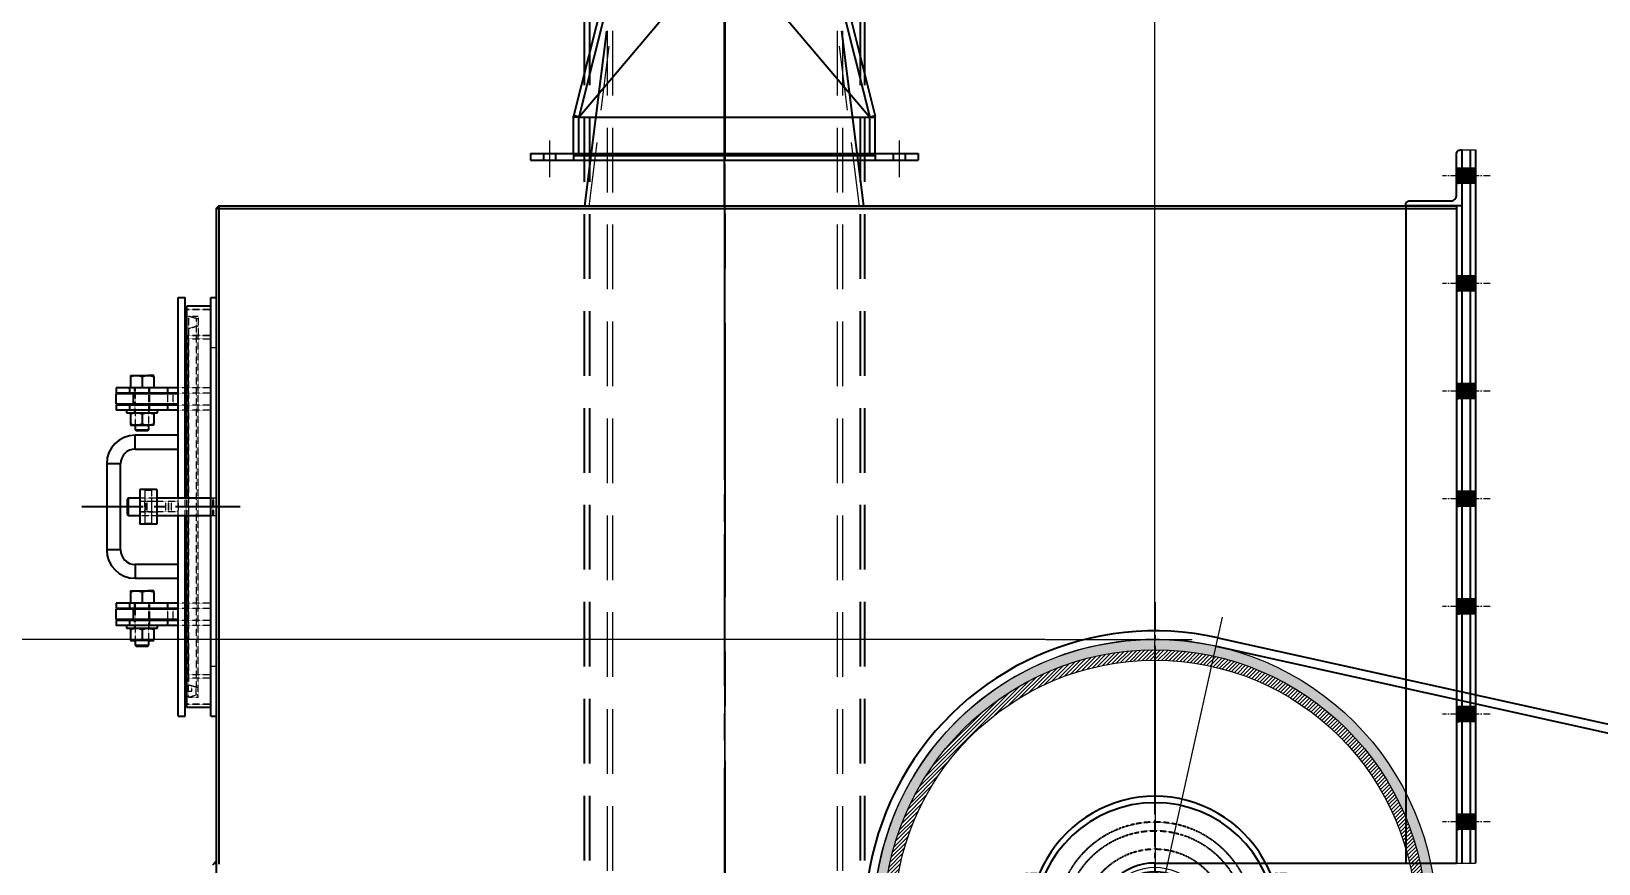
# Model space of a CAD drawing. Header units: millimetres. Extents: x -243837 to -5443, y 40 to 285140.
# Drawn here: x -191815 to -189996, y 125882 to 126848 of the extents above; entities that cross this region are included whole.
import ezdxf

# ---------------------------------------------------------------- set-up
doc = ezdxf.new("R2010")
doc.units = ezdxf.units.MM
for name, pattern in [('CENTER', [50.8, 31.75, -6.35, 6.35, -6.35]), ('CENTER2', [1.125, 0.75, -0.125, 0.125, -0.125]), ('HIDDEN', [0.375, 0.25, -0.125])]:
    doc.linetypes.add(name, pattern=pattern)
for name, color, linetype in [('0-45-GRID MARKS', 6, 'Continuous'), ('1', 7, 'Continuous'), ('BOLT', 60, 'Continuous'), ('center', 1, 'CENTER2'), ('CHUTES', 161, 'Continuous'), ('Layer3', 3, 'Continuous'), ('object', 4, 'Continuous'), ('PLAN', 3, 'Continuous')]:
    doc.layers.add(name, color=color, linetype=linetype)
for name, color, linetype, lineweight in [('CEN', 1, 'CENTER', 9), ('HID', 2, 'HIDDEN', 5), ('HIDDEN', 2, 'HIDDEN', 0), ('R-CENTER', 1, 'CENTER2', 5), ('R-OBJECT', 2, 'Continuous', 20)]:
    doc.layers.add(name, color=color, linetype=linetype, lineweight=lineweight)
doc.styles.add('KA', font='romans.shx', dxfattribs={"width": 0.7})
doc.dimstyles.new('rakesh', dxfattribs={"dimscale": 160, "dimtxt": 2.5, "dimasz": 1, "dimexe": 0.8, "dimexo": 0.8, "dimgap": 1, "dimtad": 1, "dimdec": 0, "dimzin": 0, "dimdsep": 46, "dimtxsty": 'KA', "dimblk": 'OBLIQUE', "dimcen": 1.5, "dimclrd": 1, "dimclre": 1, "dimclrt": 2, "dimadec": 0, "dimazin": 0, "dimtfac": 1, "dimtdec": 0, "dimtmove": 0, "dimatfit": 2, "dimfxl": 0, "dimtolj": 1, "dimtzin": 0, "dimlwd": -1, "dimlwe": -1, "dimarcsym": 1})
doc.dimstyles.new('rakesh$0', dxfattribs={"dimscale": 160, "dimtxt": 2.5, "dimasz": 1, "dimexe": 0.8, "dimexo": 0.8, "dimgap": 1, "dimtad": 1, "dimdec": 0, "dimzin": 0, "dimdsep": 46, "dimtxsty": 'KA', "dimblk": 'OBLIQUE', "dimcen": 1.5, "dimclrd": 1, "dimclre": 1, "dimclrt": 2, "dimadec": 0, "dimazin": 0, "dimtfac": 1, "dimtdec": 0, "dimtmove": 0, "dimatfit": 2, "dimfxl": 1, "dimtolj": 1, "dimtzin": 0, "dimlwd": -1, "dimlwe": -1, "dimarcsym": 1})

# ---------------------------------------------------------------- blocks, each defined once
blk = doc.blocks.new('_Oblique')
at = {"color": 0, "linetype": 'ByBlock', "lineweight": -2}
blk.add_line((-0.5, -0.5), (0.5, 0.5), dxfattribs=at)
blk = doc.blocks.new('*D224')
at = {"layer": 'DEFPOINTS', "color": 0, "ltscale": 10, "transparency": 16777216}
for p in [(-106760.2, 129714.9), (-190510.6, 125814.8, -169.4), (-106760.2, 110177.3)]:
    blk.add_point(p, dxfattribs=at)
at = {"layer": 'R-OBJECT', "color": 1, "ltscale": 10, "transparency": 16777216}
for p, q in [((-190510.6, 125942.8), (-190510.6, 129906.9)), ((-106760.2, 110305.3), (-106760.2, 129906.9)), ((-190510.6, 129714.9), (-106760.2, 129714.9))]:
    blk.add_line(p, q, dxfattribs=at)
at = {"layer": 'R-OBJECT', "color": 1, "ltscale": 10, "transparency": 16777216, "xscale": 160, "yscale": 160, "zscale": 160, "rotation": 180}
blk.add_blockref('_Oblique', (-190510.6, 129714.9), dxfattribs=at)
at = {"layer": 'R-OBJECT', "color": 1, "ltscale": 10, "transparency": 16777216, "xscale": 160, "yscale": 160, "zscale": 160}
blk.add_blockref('_Oblique', (-106760.2, 129714.9), dxfattribs=at)
at = {"layer": 'R-OBJECT', "color": 2, "ltscale": 10, "transparency": 16777216, "insert": (-148635.4, 130179.7), "char_height": 400, "attachment_point": 5, "style": 'KA'}
blk.add_mtext('\\A1;83750 (HORIZONTAL PULLEY CRS.)', dxfattribs=at)
blk = doc.blocks.new('*D226')
at = {"layer": 'DEFPOINTS', "color": 0, "ltscale": 10, "transparency": 16777216}
for p in [(-191010.9, 127224.2), (-190510.6, 127169.4), (-190510.6, 126164.9, 9.6)]:
    blk.add_point(p, dxfattribs=at)
at = {"layer": 'R-OBJECT', "color": 1, "ltscale": 10, "transparency": 16777216}
for p, q in [((-190510.6, 126292.9), (-190510.6, 127361.4)), ((-191010.9, 127169.4), (-190510.6, 127169.4)), ((-190510.6, 127169.4), (-189310.6, 127169.4)), ((-191010.9, 127096.2), (-191010.9, 126977.4))]:
    blk.add_line(p, q, dxfattribs=at)
at = {"layer": 'R-OBJECT', "color": 1, "ltscale": 10, "transparency": 16777216, "xscale": 160, "yscale": 160, "zscale": 160, "rotation": 180}
blk.add_blockref('_Oblique', (-191010.9, 127169.4), dxfattribs=at)
at = {"layer": 'R-OBJECT', "color": 1, "ltscale": 10, "transparency": 16777216, "xscale": 160, "yscale": 160, "zscale": 160}
blk.add_blockref('_Oblique', (-190510.6, 127169.4), dxfattribs=at)
at = {"layer": 'R-OBJECT', "color": 2, "ltscale": 10, "transparency": 16777216, "insert": (-189830.6, 127529.4), "char_height": 400, "attachment_point": 5, "style": 'KA'}
blk.add_mtext('\\A1;500', dxfattribs=at)
blk = doc.blocks.new('A$C401E0738')
at = {"layer": 'Layer3'}
h = blk.add_hatch(dxfattribs=at)
h.set_pattern_fill('ANSI31', color=6, scale=30, style=0)
h.set_pattern_definition([(45, (-7321.9643, -45.3314), (-2.6516504, 2.6516504), [])])
edge = h.paths.add_edge_path()
edge.add_arc((0, 0), 57.5, 0, 360)
at = {"layer": 'center', "color": 6, "linetype": 'CENTER'}
for p, q in [((0, -168.3), (0, 157.1)), ((-145, -121.4), (-145, 45)), ((145, -117.4), (145, 45)), ((222.5, 0), (-200.7, 0)), ((-190, -151.4), (-190, -56.3)), ((190, -151.4), (190, -55.5))]:
    blk.add_line(p, q, dxfattribs=at)
at = {"layer": 'Layer3', "color": 6}
for p, q in [((-153, 54.8), (-153, 45)), ((-153, 54.8), (-145, 54.8)), ((-137, 54.8), (-145, 54.8)), ((-137, 54.8), (-137, 45)), ((137, 54.8), (137, 45)), ((137, 54.8), (145, 54.8)), ((153, 54.8), (145, 54.8)), ((153, 54.8), (153, 45)), ((-155, 45), (-155, -100)), ((-136.1, 45), (-154.9, 45)), ((-145, 52.8), (-145, 45)), ((136.1, 45), (154.9, 45)), ((145, 52.8), (145, 45)), ((155, 45), (155, -99.2)), ((-143, 3.8), (-142.9, -88.7)), ((-145, -5), (-144.9, -88.7)), ((-143, -5), (-143, -6.8)), ((145, -5), (144.9, -88.7)), ((143, -19.1), (142.9, -88.7)), ((-201, -72.8), (-201, -126)), ((-179, -72.8), (-179, -126)), ((179, -72.8), (179, -126)), ((201, -72.8), (201, -126)), ((-214, -98.8), (-214, -77.2)), ((-172, -76), (-208, -76)), ((-202, -73), (-202, -150)), ((-202, -98.8), (-202, -77.2)), ((-178, -73), (-178, -150)), ((-178, -98.8), (-178, -77.2)), ((-166, -98.8), (-166, -77.2)), ((166, -98.8), (166, -77.2)), ((208, -76), (172, -76)), ((178, -73), (178, -150)), ((178, -98.8), (178, -77.2)), ((202, -73), (202, -150)), ((202, -98.8), (202, -77.2)), ((214, -98.8), (214, -77.2)), ((-222.5, -150), (-222.5, -106)), ((-216.5, -100), (-155, -100)), ((-172, -100), (-208, -100)), ((-172, -100), (-208, -100)), ((-202, -150), (-202, -94)), ((-202, -150), (-202, -95)), ((-202, -150), (-202, -100)), ((-202, -150), (-202, -100)), ((-202, -150), (-202, -100)), ((-202, -150), (-202, -100)), ((-202, -150), (-202, -100)), ((-178, -150), (-178, -94)), ((-178, -150), (-178, -95)), ((-178, -150), (-178, -100)), ((-178, -150), (-178, -100)), ((-178, -150), (-178, -100)), ((-178, -150), (-178, -100)), ((-178, -150), (-178, -100)), ((-178, -150), (-178, -100)), ((-20.3, -107.4), (20.3, -107.4)), ((-20.3, -107.4), (-14.5, -150)), ((20.3, -107.4), (14.5, -150)), ((216.5, -100), (158.6, -100)), ((216.5, -100), (158.6, -100)), ((208, -100), (172, -100)), ((208, -100), (172, -100)), ((178, -150), (178, -94)), ((178, -150), (178, -95)), ((178, -150), (178, -100)), ((178, -150), (178, -100)), ((178, -150), (178, -100)), ((178, -150), (178, -100)), ((178, -150), (178, -100)), ((202, -150), (202, -94)), ((202, -150), (202, -95)), ((202, -150), (202, -100)), ((202, -150), (202, -100)), ((202, -150), (202, -100)), ((202, -150), (202, -100)), ((202, -150), (202, -100)), ((202, -150), (202, -100)), ((222.5, -150), (222.5, -106)), ((-201, -126), (-202, -126)), ((-179, -126), (-178, -126)), ((179, -126), (178, -126)), ((201, -126), (202, -126)), ((222.5, -150), (-222.5, -150))]:
    blk.add_line(p, q, dxfattribs=at)
at = {"layer": 'Layer3', "color": 6, "linetype": 'HIDDEN'}
for radius in [105, 83.8]:
    blk.add_circle((0, 0), radius, dxfattribs=at)
at = {"layer": 'Layer3', "color": 6}
blk.add_circle((0, 0), 57.5, dxfattribs=at)
for centre, radius, start, end in [((0, 0), 145, 359.912, 180.088), ((0, -2.8), 140.3, 276.6644, 263.3356), ((-149, 50.1), 4.85, 34.5525, 145.5355), ((-141, 50.1), 4.85, 34.5525, 145.5355), ((141, 50.1), 4.85, 34.4645, 145.4475), ((149, 50.1), 4.85, 34.4645, 145.4475), ((0, 0), 145, 189.5894, 263.6647), ((0, 0), 145, 276.3353, 350.4259), ((-190, -118.7), 47.3, 75.2886, 104.7114), ((190, -118.7), 47.3, 75.2886, 104.7114), ((-208, -91.9), 15.9, 67.791, 112.209), ((-190, -137.7), 61.7, 78.7901, 101.2099), ((-172, -91.9), 15.9, 67.791, 112.209), ((-153.9, -88.7), 9, 307.9108, 0.044), ((-151.9, -88.7), 9, 307.3559, 0.044), ((151.9, -88.7), 9, 179.956, 232.6441), ((153.9, -88.7), 9, 179.956, 232.0892), ((172, -91.9), 15.9, 67.791, 112.209), ((190, -137.7), 61.7, 78.7901, 101.2099), ((208, -91.9), 15.9, 67.791, 112.209), ((-216.5, -106), 6, 90, 180), ((-208, -84.1), 15.9, 247.791, 292.209), ((-190, -38.3), 61.7, 258.7901, 281.2099), ((-172, -84.1), 15.9, 247.791, 292.209), ((-160.6, -80), 20, 270, 307.9108), ((-158.6, -80), 20, 270, 307.3559), ((158.6, -80), 20, 232.6441, 270), ((160.6, -80), 20, 232.0892, 270), ((172, -84.1), 15.9, 247.791, 292.209), ((190, -38.3), 61.7, 258.7901, 281.2099), ((208, -84.1), 15.9, 247.791, 292.209), ((216.5, -106), 6, 0, 90), ((216.5, -106), 6, 0, 90)]:
    blk.add_arc(centre, radius, start, end, dxfattribs=at)
at = {"layer": 'Layer3', "color": 6, "linetype": 'HIDDEN'}
blk.add_arc((0, 0), 115, 280.1066, 259.8934, dxfattribs=at)
blk = doc.blocks.new('A$C5A8E6192')
at = {"linetype": 'CENTER', "lineweight": 9}
h = blk.add_hatch(dxfattribs=at)
h.set_pattern_fill('ANGLE', color=1)
h.set_pattern_definition([(0, (-1032117.4404, -179012.041), (0, 6.985), [5.08, -1.905]), (90, (-1032117.4404, -179012.041), (-6.985, 4e-16), [5.08, -1.905])])
edge = h.paths.add_edge_path(flags=17)
edge.add_arc((0, 0), 315, 0, 360)
edge = h.paths.add_edge_path()
edge.add_arc((0, 0), 327, 0, 360)
h = blk.add_hatch(dxfattribs=at)
h.set_pattern_fill('ANSI31', color=1)
h.set_pattern_definition([(45, (-1032117.4404, -179012.041), (-2.24506403, 2.24506403), [])])
edge = h.paths.add_edge_path()
edge.add_arc((0, 0), 315, 0, 360)
edge = h.paths.add_edge_path(flags=17)
edge.add_arc((0, 0), 303, 0, 360)
at = {"color": 1, "linetype": 'CENTER', "lineweight": 9}
for p, q in [((0, 370.2), (0, -367.5)), ((385.9, 0), (-417.3, 0))]:
    blk.add_line(p, q, dxfattribs=at)
at = {"lineweight": 9}
for radius in [327, 315, 303, 62.5, 57.5, 52.5]:
    blk.add_circle((0, 0), radius, dxfattribs=at)
at = {"layer": 'BOLT'}
for p, q in [((-199, -150), (-199, -160)), ((-181, -150), (-181, -160)), ((181, -150), (181, -160)), ((199, -150), (199, -160))]:
    blk.add_line(p, q, dxfattribs=at)
at = {"layer": 'CEN', "linetype": 'CENTER'}
for p, q in [((-215.2, -130), (-301.6, -130)), ((-215.2, -130), (-301.6, -130)), ((247.5, -130), (301.6, -130)), ((247.5, -130), (301.6, -130))]:
    blk.add_line(p, q, dxfattribs=at)
at = {"layer": 'CEN'}
for p, q in [((-190, -130.8), (-190, -195.2)), ((190, -130.8), (190, -195.2)), ((222.5, -130), (288.4, -130)), ((222.5, -130), (279.2, -130)), ((235.8, -130), (277.2, -130)), ((242.5, -130), (294.5, -130))]:
    blk.add_line(p, q, dxfattribs=at)
at = {"layer": 'HID'}
for p, q in [((263.8, -122), (242.5, -122)), ((263.8, -138), (279.2, -138))]:
    blk.add_line(p, q, dxfattribs=at)
at = {"layer": 'PLAN'}
for p, q in [((-289.9, -141.2), (-289.9, -118.7)), ((-289.9, -141.2), (-289.9, -118.7)), ((-280.1, -115), (-288.8, -115)), ((-280.1, -115), (-288.8, -115)), ((-280.1, -122.5), (-288.8, -122.5)), ((-280.1, -122.5), (-288.8, -122.5)), ((-280.1, -118.1), (-280.1, -115)), ((-280.1, -145), (-280.1, -115)), ((-280.1, -118.1), (-280.1, -115)), ((-279.2, -118.1), (-280.1, -118.1)), ((-279.2, -118.1), (-280.1, -118.1)), ((-279.2, -141.8), (-279.2, -118.1)), ((-279.2, -141.8), (-279.2, -118.1)), ((-263.8, -122), (-279.2, -122)), ((-279.2, -122), (-279.2, -138)), ((-279.2, -122), (-279.2, -138)), ((-222.5, -123.6), (-279.2, -123.6)), ((-263.8, -122), (-242.5, -122)), ((-223.3, -122), (-242.5, -122)), ((-223.3, -122), (-223.3, -138)), ((-222.5, -123.6), (-223.3, -122)), ((-222.5, -123.6), (-222.5, -136.4)), ((222.5, -123.6), (223.3, -122)), ((222.5, -123.6), (279.2, -123.6)), ((222.5, -123.6), (222.5, -136.4)), ((223.3, -122), (242.5, -122)), ((223.3, -122), (223.3, -138)), ((263.8, -122), (279.2, -122)), ((279.2, -141.8), (279.2, -118.1)), ((279.2, -118.1), (280.1, -118.1)), ((279.2, -141.8), (279.2, -118.1)), ((279.2, -118.1), (280.1, -118.1)), ((279.2, -122), (279.2, -138)), ((279.2, -122), (279.2, -138)), ((280.1, -115), (288.8, -115)), ((280.1, -118.1), (280.1, -115)), ((280.1, -145), (280.1, -115)), ((280.1, -115), (288.8, -115)), ((280.1, -118.1), (280.1, -115)), ((280.1, -122.5), (288.8, -122.5)), ((280.1, -122.5), (288.8, -122.5)), ((289.9, -141.2), (289.9, -118.7)), ((289.9, -141.2), (289.9, -118.7)), ((-242.5, -130), (-294.5, -130)), ((-280.1, -137.5), (-288.8, -137.5)), ((-280.1, -137.5), (-288.8, -137.5)), ((-280.1, -145), (-288.8, -145)), ((-222.5, -130), (-288.4, -130)), ((-279.2, -141.8), (-280.1, -141.8)), ((-280.1, -141.8), (-280.1, -145)), ((-279.2, -141.8), (-280.1, -141.8)), ((-222.5, -130), (-279.2, -130)), ((-222.5, -136.4), (-279.2, -136.4)), ((-263.8, -138), (-279.2, -138)), ((-235.8, -130), (-277.2, -130)), ((-263.8, -138), (-242.5, -138)), ((-223.3, -138), (-242.5, -138)), ((-222.5, -136.4), (-223.3, -138)), ((222.5, -136.4), (279.2, -136.4)), ((222.5, -136.4), (223.3, -138)), ((223.3, -138), (242.5, -138)), ((263.8, -138), (242.5, -138)), ((279.2, -141.8), (280.1, -141.8)), ((279.2, -141.8), (280.1, -141.8)), ((280.1, -137.5), (288.8, -137.5)), ((280.1, -137.5), (288.8, -137.5)), ((280.1, -141.8), (280.1, -145)), ((280.1, -145), (288.8, -145))]:
    blk.add_line(p, q, dxfattribs=at)
for points in [[(-242.5, -150), (-242.5, -105), (-258.5, -105), (-258.5, -150)], [(242.5, -150), (242.5, -105), (258.5, -105), (258.5, -150)]]:
    blk.add_lwpolyline(points, dxfattribs=at)
blk.add_lwpolyline([(269.7, -150), (269.7, -160), (-269.8, -160), (-269.8, -150)], close=True, dxfattribs=at)
for centre, major_axis, start_param, end_param in [((-283, -118.7), (-4.89, 4.89), 0.211757, 1.359039), ((-283, -118.7), (-4.89, 4.89), 0.211757, 1.359039), ((-263.9, -130), (-26, 0), -0.292066, 0.29362), ((-263.9, -130), (-26, 0), -0.292066, 0.29362), ((-283, -141.2), (-4.89, 4.89), 0.211757, 1.359039)]:
    blk.add_ellipse(centre, major_axis=major_axis, ratio=1, start_param=start_param, end_param=end_param, dxfattribs=at)
at = {"layer": 'PLAN', "extrusion": (0, 0, -1)}
for centre, major_axis, start_param, end_param in [((283, -118.7), (4.89, 4.89), 0.211757, 1.359039), ((283, -118.7), (4.89, 4.89), 0.211757, 1.359039), ((263.9, -130), (26, 0), -0.292066, 0.29362), ((263.9, -130), (26, 0), -0.292066, 0.29362), ((283, -141.2), (4.89, 4.89), 0.211757, 1.359039)]:
    blk.add_ellipse(centre, major_axis=major_axis, ratio=1, start_param=start_param, end_param=end_param, dxfattribs=at)
blk.add_blockref('A$C401E0738', (0, 0))
blk = doc.blocks.new('FDFDFGDFG')
h = blk.add_hatch()
h.set_pattern_fill('ANSI31', color=256, angle=-90, style=0)
h.set_pattern_definition([(315, (-7867152.47078, -2845244.89152), (0.0883883476483, 0.0883883476483), [])])
h.paths.add_polyline_path([(1575, 1659.2), (1575, 1641.2), (1597, 1641.2), (1597, 1659.2)])
h = blk.add_hatch()
h.set_pattern_fill('ANSI31', color=256, angle=-90, style=0)
h.set_pattern_definition([(315, (-7867277.47078, -2845244.89152), (0.0883883476483, 0.0883883476483), [])])
h.paths.add_polyline_path([(1575, 1534.2), (1575, 1516.2), (1597, 1516.2), (1597, 1534.2)])
h = blk.add_hatch()
h.set_pattern_fill('ANSI31', color=256, angle=-90, style=0)
h.set_pattern_definition([(315, (-7867277.47078, -2845369.89152), (0.0883883476483, 0.0883883476483), [])])
h.paths.add_polyline_path([(1575, 1409.2), (1575, 1391.2), (1597, 1391.2), (1597, 1409.2)])
h = blk.add_hatch()
h.set_pattern_fill('ANSI31', color=256, angle=-90, style=0)
h.set_pattern_definition([(315, (-7867277.47078, -2845494.89152), (0.0883883476483, 0.0883883476483), [])])
h.paths.add_polyline_path([(1575, 1284.2), (1575, 1266.2), (1597, 1266.2), (1597, 1284.2)])
h = blk.add_hatch()
h.set_pattern_fill('ANSI31', color=256, angle=-90, style=0)
h.set_pattern_definition([(315, (-7867277.47078, -2845619.89152), (0.0883883476483, 0.0883883476483), [])])
h.paths.add_polyline_path([(1575, 1159.2), (1575, 1141.2), (1597, 1141.2), (1597, 1159.2)])
h = blk.add_hatch()
h.set_pattern_fill('ANSI31', color=256, angle=-90, style=0)
h.set_pattern_definition([(315, (-7867277.47078, -2845744.89152), (0.0883883476483, 0.0883883476483), [])])
h.paths.add_polyline_path([(1575, 1034.2), (1575, 1016.2), (1597, 1016.2), (1597, 1034.2)])
h = blk.add_hatch()
h.set_pattern_fill('ANSI31', color=256, angle=-90, style=0)
h.set_pattern_definition([(315, (-7867277.47078, -2845869.89152), (0.0883883476483, 0.0883883476483), [])])
h.paths.add_polyline_path([(1575, 909.2), (1575, 891.2), (1597, 891.2), (1597, 909.2)])
at = {"layer": 'CHUTES'}
h = blk.add_hatch(dxfattribs=at)
h.set_pattern_fill('ANSI31', color=256, angle=-90, style=0)
h.set_pattern_definition([(315, (-7867486.47078, -2845132.91352), (0.0883883476483, 0.0883883476483), [])])
h.paths.add_polyline_path([(138, 1612.2), (135, 1612.2), (138, 1615.2)])
blk.add_hatch(color=256, dxfattribs=at).paths.add_polyline_path([(135, 851), (133.5, 851, 0.134153), (131.2, 850.4), (135, 854.8)])
for p, q in [((1581, 1680.2, 0), (1591, 1680.2, 0)), ((1591, 1680.2, 0), (1597, 1680.2, 0)), ((1597, 1659.2, 0), (1575, 1659.2, 0)), ((1575, 1659.2, 0), (1575, 1641.2, 0)), ((1597, 1641.2, 0), (1597, 1659.2, 0)), ((1597, 1641.2, 0), (1575, 1641.2, 0)), ((1597, 1534.2, 0), (1575, 1534.2, 0)), ((1575, 1534.2, 0), (1575, 1516.2, 0)), ((1597, 1516.2, 0), (1597, 1534.2, 0)), ((1597, 1516.2, 0), (1575, 1516.2, 0)), ((1597, 1409.2, 0), (1575, 1409.2, 0)), ((1575, 1409.2, 0), (1575, 1391.2, 0)), ((1597, 1391.2, 0), (1597, 1409.2, 0)), ((1597, 1391.2, 0), (1575, 1391.2, 0)), ((1597, 1284.2, 0), (1575, 1284.2, 0)), ((1575, 1284.2, 0), (1575, 1266.2, 0)), ((1597, 1266.2, 0), (1597, 1284.2, 0)), ((1597, 1266.2, 0), (1575, 1266.2, 0)), ((1597, 1159.2, 0), (1575, 1159.2, 0)), ((1575, 1159.2, 0), (1575, 1141.2, 0)), ((1597, 1141.2, 0), (1597, 1159.2, 0)), ((1597, 1141.2, 0), (1575, 1141.2, 0)), ((1597, 1034.2, 0), (1575, 1034.2, 0)), ((1575, 1034.2, 0), (1575, 1016.2, 0)), ((1597, 1016.2, 0), (1597, 1034.2, 0)), ((1597, 1016.2, 0), (1575, 1016.2, 0)), ((1597, 909.2, 0), (1575, 909.2, 0)), ((1575, 909.2, 0), (1575, 891.2, 0)), ((1597, 891.2, 0), (1597, 909.2, 0)), ((1597, 891.2, 0), (1575, 891.2, 0)), ((1575, 852.5, 0), (1597, 852.5, 0))]:
    blk.add_line(p, q)
at = {"layer": 'CEN', "ltscale": 0.25}
for p, q in [((725, 1759.9, 0), (725, -539.6, 0)), ((1614.1, 1650.2, 0), (1558.9, 1650.2, 0)), ((1614.1, 1525.2, 0), (1558.9, 1525.2, 0)), ((1614.1, 1400.2, 0), (1558.9, 1400.2, 0)), ((1614.1, 1275.2, 0), (1558.9, 1275.2, 0)), ((1614.1, 1150.2, 0), (1558.9, 1150.2, 0)), ((1614.1, 1025.2, 0), (1558.9, 1025.2, 0)), ((1225, 1002.3, 0), (1225, 567.7, 0)), ((1614.1, 900.2, 0), (1558.9, 900.2, 0))]:
    blk.add_line(p, q, dxfattribs=at)
at = {"layer": 'CEN', "ltscale": 20}
blk.add_line((1225, 1102.1, 0), (1225, 567.7, 0), dxfattribs=at)
blk.add_line((1225, 1102.1, 0), (1225, 567.7, 0), dxfattribs=at)
at = {"layer": 'center', "ltscale": 100}
blk.add_line((162.9, 1266, 0), (-21, 1266, 0), dxfattribs=at)
at = {"layer": 'CHUTES'}
for p, q in [((1581, 1680.2, 0), (1581, 852.5, 0)), ((1591, 1680.2, 0), (1591, 852.5, 0)), ((1597, 1680.2, 0), (1597, 852.5, 0)), ((138, 1615.2, 0), (135, 1612.2, 0)), ((135, 1612.2, 0), (138, 1615.2, 0)), ((138, 1612.2, 0), (135, 1612.2, 0)), ((138, 1612.2, 0), (135, 1612.2, 0)), ((135, 1612.2, 0), (135, 792, 0)), ((138, 1612.2, 0), (138, 1615.2, 0)), ((138, 1612.2, 0), (138, 1615.2, 0)), ((138, 1615.2, 0), (1575, 1615.2, 0)), ((138, 1615.2, 0), (138, 851, 0)), ((138, 1612.2, 0), (1516, 1612.2, 0)), ((1516, 1615.2, 0), (1516, 852.5, 0)), ((1516, 1612.2, 0), (1575, 1612.2, 0)), ((1575, 1615.2, 0), (1575, 852.5, 0)), ((131.2, 850.4, -0.7), (135, 854.8, -0.7)), ((1225, 852.5, 0), (1574.8, 852.5, 0))]:
    blk.add_line(p, q, dxfattribs=at)
at = {"layer": 'CHUTES', "elevation": 0}
blk.add_lwpolyline([(1581, 1615.2), (1516, 1615.2), (1516, 1616.7, -0.414214), (1520.5, 1621.2), (1568.5, 1621.2, 0.414214), (1575, 1627.7), (1575, 1675.7, -0.414214), (1579.5, 1680.2), (1581, 1680.2)], format="xyb", close=True, dxfattribs=at)
at = {"layer": 'CHUTES'}
blk.add_arc((1225, 785, 0), 67.5, 90, 270, dxfattribs=at)
at = {"layer": 'HIDDEN'}
for p, q in [((101, 1495, 0), (129, 1495, 0)), ((129, 1495, 0), (101, 1495, 0)), ((103, 1487, 0), (99, 1487, 0)), ((103, 1487, 0), (99, 1487, 0)), ((103, 1487, 0), (103, 1465, 0)), ((114, 1484, 0), (103, 1487, 0)), ((114, 1487, 0), (103, 1487, 0)), ((103, 1487, 0), (103, 1059, 0)), ((112, 1484.5, 0), (103, 1487, 0)), ((103, 1473, 0), (114, 1476, 0)), ((103, 1473, 0), (112, 1475.5, 0)), ((112, 1484.5, 0), (112, 1056.5, 0)), ((114, 1487, 0), (114, 1484, 0)), ((114, 1484, 0), (114, 1465, 0)), ((99, 1473, 0), (103, 1473, 0)), ((99, 1473, 0), (103, 1473, 0)), ((101, 1465, 0), (129, 1465, 0)), ((129, 1465, 0), (101, 1465, 0)), ((101, 1461, 0), (129, 1461, 0)), ((103, 1067, 0), (103, 1465, 0)), ((114, 1067, 0), (114, 1465, 0)), ((129, 1451, 0), (135, 1451, 0)), ((135, 1441, 0), (139, 1441, 0)), ((34.9, 1398, 0), (34.9, 1404, 0)), ((40, 1404, 0), (40, 1398, 0)), ((41, 1404, 0), (41, 1398, 0)), ((57, 1398, 0), (57, 1404, 0)), ((58, 1398, 0), (58, 1404, 0)), ((129, 1404, 0), (91, 1404, 0)), ((34.9, 1378, 0), (34.9, 1384, 0)), ((40, 1397, 0), (40, 1385, 0)), ((40, 1384, 0), (40, 1378, 0)), ((41, 1397, 0), (41, 1385, 0)), ((41, 1384, 0), (41, 1360.6, 0)), ((57, 1385, 0), (57, 1397, 0)), ((57, 1360.6, 0), (57, 1384, 0)), ((58, 1385, 0), (58, 1397, 0)), ((58, 1378, 0), (58, 1384, 0)), ((79, 1385, 0), (79, 1397, 0)), ((85, 1385, 0), (85, 1397, 0)), ((129, 1398, 0), (91, 1398, 0)), ((129, 1384, 0), (91, 1384, 0)), ((40, 1378, 0), (40, 1375, 0)), ((41, 1375, 0), (41, 1360.6, 0)), ((57, 1360.6, 0), (57, 1375, 0)), ((58, 1375, 0), (58, 1378, 0)), ((129, 1378, 0), (91, 1378, 0)), ((41, 1349, 0), (41, 1333, 0)), ((8, 1316, 0), (24, 1316, 0)), ((66.3, 1276, 0), (46.3, 1276, 0)), ((66.3, 1276, 0), (46.3, 1276, 0)), ((52.3, 1286, 0), (52.3, 1272.2, 0)), ((53.3, 1286, 0), (52.3, 1285, 0)), ((56.3, 1285, 0), (52.3, 1285, 0)), ((52.3, 1285, 0), (52.3, 1247, 0)), ((60.3, 1285, 0), (56.3, 1285, 0)), ((60.3, 1285, 0), (59.3, 1286, 0)), ((60.3, 1272.2, 0), (60.3, 1286, 0)), ((60.3, 1247, 0), (60.3, 1285, 0)), ((91, 1256, 0), (91, 1276, 0)), ((99, 1256, 0), (99, 1276, 0)), ((101, 1256, 0), (101, 1276, 0)), ((135, 1276, 0), (129, 1276, 0)), ((131, 1276, 0), (129, 1276, 0)), ((131, 1256, 0), (131, 1276, 0)), ((132, 1275, 0), (131, 1276, 0)), ((132, 1275, 0), (132, 1257, 0)), ((66.3, 1272.2, 0), (46.3, 1272.2, 0)), ((46.3, 1260, 0), (46.3, 1272, 0)), ((55.1, 1272, 0), (46.3, 1272, 0)), ((55.1, 1260, 0), (46.3, 1260, 0)), ((66.3, 1259.7, 0), (46.3, 1259.7, 0)), ((46.3, 1256, 0), (66.3, 1256, 0)), ((46.3, 1256, 0), (66.3, 1256, 0)), ((52, 1272, 0), (52, 1260, 0)), ((52.3, 1259.7, 0), (52.3, 1246, 0)), ((54.3, 1260, 0), (54.3, 1272, 0)), ((55.1, 1260, 0), (55.1, 1272, 0)), ((76.7, 1272, 0), (55.1, 1272, 0)), ((76.7, 1260, 0), (55.1, 1260, 0)), ((60.3, 1246, 0), (60.3, 1259.7, 0)), ((60.5, 1260, 0), (60.5, 1272, 0)), ((76.7, 1260, 0), (76.7, 1272, 0)), ((91, 1272, 0), (76.7, 1272, 0)), ((91, 1260, 0), (76.7, 1260, 0)), ((79.7, 1260, 0), (79.7, 1272, 0)), ((79.9, 1260, 0), (79.9, 1272, 0)), ((83, 1260, 0), (83, 1272, 0)), ((91.3, 1272, 0), (91, 1272, 0)), ((91.3, 1260, 0), (91, 1260, 0)), ((91.3, 1260, 0), (91.3, 1272, 0)), ((129, 1256, 0), (135, 1256, 0)), ((129, 1256, 0), (131, 1256, 0)), ((131, 1256, 0), (132, 1257, 0)), ((52.3, 1247, 0), (56.3, 1247, 0)), ((52.3, 1247, 0), (53.3, 1246, 0)), ((56.3, 1247, 0), (60.3, 1247, 0)), ((59.3, 1246, 0), (60.3, 1247, 0)), ((8, 1216, 0), (24, 1216, 0)), ((41, 1183, 0), (41, 1199, 0)), ((34.9, 1148, 0), (34.9, 1154, 0)), ((40, 1154, 0), (40, 1148, 0)), ((40, 1147, 0), (40, 1135, 0)), ((41, 1154, 0), (41, 1148, 0)), ((41, 1147, 0), (41, 1135, 0)), ((57, 1148, 0), (57, 1154, 0)), ((57, 1135, 0), (57, 1147, 0)), ((58, 1148, 0), (58, 1154, 0)), ((58, 1135, 0), (58, 1147, 0)), ((79, 1135, 0), (79, 1147, 0)), ((85, 1135, 0), (85, 1147, 0)), ((129, 1154, 0), (91, 1154, 0)), ((129, 1148, 0), (91, 1148, 0)), ((34.9, 1128, 0), (34.9, 1134, 0)), ((40, 1134, 0), (40, 1128, 0)), ((41, 1134, 0), (41, 1110.6, 0)), ((57, 1110.6, 0), (57, 1134, 0)), ((58, 1128, 0), (58, 1134, 0)), ((129, 1134, 0), (91, 1134, 0)), ((40, 1128, 0), (40, 1125, 0)), ((41, 1125, 0), (41, 1110.6, 0)), ((57, 1110.6, 0), (57, 1125, 0)), ((58, 1125, 0), (58, 1128, 0)), ((129, 1128, 0), (91, 1128, 0)), ((129, 1081, 0), (135, 1081, 0)), ((135, 1091, 0), (139, 1091, 0)), ((103, 1059, 0), (99, 1059, 0)), ((99, 1059, 0), (103, 1059, 0)), ((129, 1071, 0), (101, 1071, 0)), ((129, 1067, 0), (101, 1067, 0)), ((129, 1067, 0), (101, 1067, 0)), ((103, 1045, 0), (103, 1067, 0)), ((114, 1056, 0), (103, 1059, 0)), ((112, 1056.5, 0), (103, 1059, 0)), ((106.6, 1052, 0), (106.6, 1058, 0)), ((112, 1047.5, 0), (112, 1056.5, 0)), ((114, 1048, 0), (114, 1067, 0)), ((99, 1052, 0), (106.6, 1052, 0)), ((99, 1045, 0), (103, 1045, 0)), ((99, 1045, 0), (103, 1045, 0)), ((103, 1045, 0), (114, 1048, 0)), ((103, 1045, 0), (112, 1047.5, 0)), ((103, 1045, 0), (114, 1045, 0)), ((114, 1045, 0), (114, 1048, 0)), ((129, 1037, 0), (101, 1037, 0)), ((101, 1037, 0), (129, 1037, 0))]:
    blk.add_line(p, q, dxfattribs=at)
at = {"layer": 'object'}
for p, q in [((91, 1276, 0), (91, 1509, 0)), ((91, 1509, 0), (99, 1509, 0)), ((99, 1276, 0), (99, 1509, 0)), ((101, 1495, 0), (99, 1495, 0)), ((101, 1276, 0), (101, 1499, 0)), ((129, 1499, 0), (101, 1499, 0)), ((129, 1509, 0), (135, 1509, 0)), ((129, 1023, 0), (129, 1509, 0)), ((99, 1465, 0), (101, 1465, 0)), ((101, 1465, 0), (99, 1465, 0)), ((19, 1404, 0), (19, 1398, 0)), ((34.9, 1404, 0), (19, 1404, 0)), ((34.9, 1398, 0), (34.9, 1404, 0)), ((79, 1404, 0), (34.9, 1404, 0)), ((35.5, 1418.4, 0), (35.5, 1417.1, 0)), ((35.5, 1418.4, 0), (42.2, 1418.4, 0)), ((35.5, 1417.1, 0), (35.5, 1404, 0)), ((42.2, 1418.4, 0), (55.7, 1418.4, 0)), ((49, 1417.1, 0), (49, 1404, 0)), ((62.5, 1418.4, 0), (55.7, 1418.4, 0)), ((62.5, 1417.1, 0), (62.5, 1418.4, 0)), ((62.5, 1417.1, 0), (62.5, 1404, 0)), ((79, 1398, 0), (79, 1404, 0)), ((91, 1404, 0), (79, 1404, 0)), ((34.9, 1398, 0), (19, 1398, 0)), ((19, 1385, 0), (19, 1397, 0)), ((39, 1397, 0), (19, 1397, 0)), ((39, 1385, 0), (19, 1385, 0)), ((19, 1384, 0), (19, 1378, 0)), ((34.9, 1384, 0), (19, 1384, 0)), ((79, 1398, 0), (34.9, 1398, 0)), ((34.9, 1378, 0), (34.9, 1384, 0)), ((79, 1384, 0), (34.9, 1384, 0)), ((39, 1385, 0), (39, 1397, 0)), ((91, 1397, 0), (39, 1397, 0)), ((91, 1385, 0), (39, 1385, 0)), ((41, 1398, 0), (41, 1397, 0)), ((41, 1385, 0), (41, 1384, 0)), ((57, 1397, 0), (57, 1398, 0)), ((57, 1384, 0), (57, 1385, 0)), ((91, 1398, 0), (79, 1398, 0)), ((79, 1378, 0), (79, 1384, 0)), ((91, 1384, 0), (79, 1384, 0)), ((34.9, 1378, 0), (19, 1378, 0)), ((31, 1378, 0), (31, 1375, 0)), ((31, 1375, 0), (67, 1375, 0)), ((79, 1378, 0), (34.9, 1378, 0)), ((35.5, 1375, 0), (35.5, 1373.7, 0)), ((35.5, 1373.7, 0), (35.5, 1361.8, 0)), ((49, 1373.7, 0), (49, 1361.8, 0)), ((62.5, 1373.7, 0), (62.5, 1375, 0)), ((62.5, 1373.7, 0), (62.5, 1361.8, 0)), ((67, 1375, 0), (67, 1378, 0)), ((91, 1378, 0), (79, 1378, 0)), ((35.5, 1361.8, 0), (35.5, 1360.6, 0)), ((35.5, 1360.6, 0), (42.2, 1360.6, 0)), ((41, 1360.6, 0), (41, 1355.5, 0)), ((41, 1355.5, 0), (42.5, 1354, 0)), ((41, 1355.5, 0), (57, 1355.5, 0)), ((91, 1349, 0), (41, 1349, 0)), ((41, 1333, 0), (41, 1349, 0)), ((42.2, 1360.6, 0), (55.7, 1360.6, 0)), ((55.5, 1354, 0), (42.5, 1354, 0)), ((55.5, 1354, 0), (57, 1355.5, 0)), ((62.5, 1360.6, 0), (55.7, 1360.6, 0)), ((57, 1355.5, 0), (57, 1360.6, 0)), ((62.5, 1360.6, 0), (62.5, 1361.8, 0)), ((41, 1333, 0), (91, 1333, 0)), ((8, 1316, 0), (8, 1216, 0)), ((24, 1316, 0), (8, 1316, 0)), ((24, 1216, 0), (24, 1316, 0)), ((33, 1276, 0), (32, 1275, 0)), ((32, 1257, 0), (32, 1275, 0)), ((46.3, 1276, 0), (33, 1276, 0)), ((33, 1276, 0), (33, 1256, 0)), ((66.3, 1286, 0), (46.3, 1286, 0)), ((46.3, 1286, 0), (46.3, 1246, 0)), ((66.3, 1286, 0), (66.3, 1246, 0)), ((129, 1276, 0), (66.3, 1276, 0)), ((32, 1257, 0), (33, 1256, 0)), ((33, 1256, 0), (46.3, 1256, 0)), ((66.3, 1256, 0), (129, 1256, 0)), ((91, 1023, 0), (91, 1256, 0)), ((99, 1023, 0), (99, 1256, 0)), ((101, 1033, 0), (101, 1256, 0)), ((66.3, 1246, 0), (46.3, 1246, 0)), ((24, 1216, 0), (8, 1216, 0)), ((91, 1199, 0), (41, 1199, 0)), ((41, 1199, 0), (41, 1183, 0)), ((41, 1183, 0), (91, 1183, 0)), ((35.5, 1168.4, 0), (35.5, 1167.1, 0)), ((35.5, 1168.4, 0), (42.2, 1168.4, 0)), ((35.5, 1167.1, 0), (35.5, 1154, 0)), ((42.2, 1168.4, 0), (55.7, 1168.4, 0)), ((49, 1167.1, 0), (49, 1154, 0)), ((62.5, 1168.4, 0), (55.7, 1168.4, 0)), ((62.5, 1167.1, 0), (62.5, 1168.4, 0)), ((62.5, 1167.1, 0), (62.5, 1154, 0)), ((19, 1154, 0), (19, 1148, 0)), ((34.9, 1154, 0), (19, 1154, 0)), ((34.9, 1148, 0), (19, 1148, 0)), ((19, 1135, 0), (19, 1147, 0)), ((39, 1147, 0), (19, 1147, 0)), ((34.9, 1148, 0), (34.9, 1154, 0)), ((79, 1154, 0), (34.9, 1154, 0)), ((79, 1148, 0), (34.9, 1148, 0)), ((39, 1135, 0), (39, 1147, 0)), ((91, 1147, 0), (39, 1147, 0)), ((41, 1148, 0), (41, 1147, 0)), ((57, 1147, 0), (57, 1148, 0)), ((79, 1148, 0), (79, 1154, 0)), ((91, 1154, 0), (79, 1154, 0)), ((91, 1148, 0), (79, 1148, 0)), ((39, 1135, 0), (19, 1135, 0)), ((19, 1134, 0), (19, 1128, 0)), ((34.9, 1134, 0), (19, 1134, 0)), ((34.9, 1128, 0), (34.9, 1134, 0)), ((79, 1134, 0), (34.9, 1134, 0)), ((91, 1135, 0), (39, 1135, 0)), ((41, 1135, 0), (41, 1134, 0)), ((57, 1134, 0), (57, 1135, 0)), ((79, 1128, 0), (79, 1134, 0)), ((91, 1134, 0), (79, 1134, 0)), ((34.9, 1128, 0), (19, 1128, 0)), ((31, 1128, 0), (31, 1125, 0)), ((31, 1125, 0), (67, 1125, 0)), ((79, 1128, 0), (34.9, 1128, 0)), ((35.5, 1125, 0), (35.5, 1123.7, 0)), ((35.5, 1123.7, 0), (35.5, 1111.8, 0)), ((35.5, 1111.8, 0), (35.5, 1110.6, 0)), ((35.5, 1110.6, 0), (42.2, 1110.6, 0)), ((41, 1110.6, 0), (41, 1105.5, 0)), ((55.7, 1110.6, 0), (42.2, 1110.6, 0)), ((49, 1123.7, 0), (49, 1111.8, 0)), ((55.7, 1110.6, 0), (62.5, 1110.6, 0)), ((57, 1105.5, 0), (57, 1110.6, 0)), ((62.5, 1123.7, 0), (62.5, 1125, 0)), ((62.5, 1123.7, 0), (62.5, 1111.8, 0)), ((62.5, 1110.6, 0), (62.5, 1111.8, 0)), ((67, 1125, 0), (67, 1128, 0)), ((91, 1128, 0), (79, 1128, 0)), ((41, 1105.5, 0), (42.5, 1104, 0)), ((41, 1105.5, 0), (57, 1105.5, 0)), ((55.5, 1104, 0), (42.5, 1104, 0)), ((55.5, 1104, 0), (57, 1105.5, 0)), ((101, 1067, 0), (99, 1067, 0)), ((101, 1067, 0), (99, 1067, 0)), ((91, 1023, 0), (99, 1023, 0)), ((99, 1037, 0), (101, 1037, 0)), ((129, 1033, 0), (101, 1033, 0)), ((129, 1023, 0), (135, 1023, 0))]:
    blk.add_line(p, q, dxfattribs=at)
at = {"layer": 'object', "elevation": 0, "flags": 128}
for points in [[(35.5, 1417.1), (38.8, 1418), (42.2, 1418.4)], [(42.2, 1418.4), (42.7, 1418.3), (45.9, 1418), (49, 1417.1)], [(49, 1417.1), (52.3, 1418), (55.7, 1418.4)], [(55.7, 1418.4), (56.2, 1418.3), (59.4, 1418), (62.5, 1417.1)], [(35.5, 1373.7), (38.8, 1374.6), (42.2, 1375)], [(42.2, 1375), (42.7, 1374.9), (45.9, 1374.6), (49, 1373.7)], [(49, 1373.7), (52.3, 1374.6), (55.7, 1375)], [(55.7, 1375), (56.2, 1374.9), (59.4, 1374.6), (62.5, 1373.7)], [(42.2, 1360.6), (41.8, 1360.6), (38.6, 1360.9), (35.5, 1361.8)], [(49, 1361.8), (45.7, 1360.9), (42.2, 1360.6)], [(55.7, 1360.6), (55.3, 1360.6), (52.1, 1360.9), (49, 1361.8)], [(62.5, 1361.8), (59.2, 1360.9), (55.7, 1360.6)], [(35.5, 1167.1), (38.8, 1168), (42.2, 1168.4)], [(42.2, 1168.4), (42.7, 1168.3), (45.9, 1168), (49, 1167.1)], [(49, 1167.1), (52.3, 1168), (55.7, 1168.4)], [(55.7, 1168.4), (56.2, 1168.3), (59.4, 1168), (62.5, 1167.1)], [(35.5, 1123.7), (38.8, 1124.6), (42.2, 1125)], [(42.2, 1110.6), (41.8, 1110.6), (38.6, 1110.9), (35.5, 1111.8)], [(42.2, 1125), (42.7, 1124.9), (45.9, 1124.6), (49, 1123.7)], [(49, 1111.8), (45.7, 1110.9), (42.2, 1110.6)], [(49, 1123.7), (53.9, 1124.9), (55.7, 1125)], [(55.7, 1110.6), (53.9, 1110.7), (49, 1111.8)], [(55.7, 1125), (58.3, 1124.8), (60.8, 1124.3), (62.5, 1123.7)], [(62.5, 1111.8), (60.8, 1111.2), (58.3, 1110.7), (55.7, 1110.6)]]:
    blk.add_lwpolyline(points, dxfattribs=at)
at = {"layer": 'object'}
for centre, radius, start, end in [((41, 1316, 0), 33, 90, 180), ((41, 1316, 0), 17, 90, 180), ((41, 1216, 0), 33, 180, 270), ((41, 1216, 0), 17, 180, 270)]:
    blk.add_arc(centre, radius, start, end, dxfattribs=at)
blk.add_blockref('A$C5A8E6192', (1225, 785, 0))
blk = doc.blocks.new('FDGDFGDFGDGD')
at = {"color": 1, "linetype": 'CENTER', "ltscale": 0.5}
blk.add_line((0, 0), (0, 316.4), dxfattribs=at)
for p, q in [((125, 310), (125, 300)), ((-175, 308), (-175, 300)), ((-175, 308), (175, 308)), ((-175, 292), (-175, 300)), ((-175, 300), (175, 300)), ((-175, 300), (175, 300)), ((-175, 292), (175, 292)), ((-160, 300), (-160, 308)), ((-160, 300), (-160, 292)), ((-146, 300), (-146, 308)), ((-146, 300), (-146, 292)), ((-125, 308), (-125, 300)), ((-125, 305), (125, 305)), ((-125, 292), (-125, 300)), ((-125, 295), (125, 295)), ((-125, 292), (-125, 251.1)), ((-119, 308), (-119, 305)), ((-119, 292), (-119, 295)), ((-119, 292), (-119, 250)), ((119, 308), (119, 305)), ((119, 292), (119, 295)), ((119, 292), (119, 250)), ((125, 290), (125, 300)), ((125, 292), (125, 251.1)), ((146, 300), (146, 308)), ((146, 300), (146, 292)), ((160, 300), (160, 308)), ((160, 300), (160, 292)), ((175, 308), (175, 300)), ((175, 292), (175, 300)), ((-125, 251.1), (-175, 51.1)), ((-169, 50), (0, 250)), ((-119, 250), (-169, 50)), ((-125, 251.1), (-119, 251.1)), ((-125, 251.1), (-119.4, 249)), ((-119, 250), (119, 250)), ((0, 250), (169, 50)), ((125, 251.1), (119, 251.1)), ((119, 250), (169, 50)), ((125, 251.1), (119.4, 249)), ((125, 251.1), (175, 51.1)), ((-175, 8), (-175, 51.1)), ((-169, 50), (-175, 50)), ((-169, 50), (-174.6, 52.2)), ((-169, 50), (169, 50)), ((-169, 8), (-169, 50)), ((169, 50), (174.6, 52.2)), ((169, 8), (169, 50)), ((169, 50), (175, 50)), ((175, 8), (175, 51.1)), ((-225, 8), (225, 8)), ((-225, 8), (-225, 0)), ((-225, 0), (225, 0)), ((-210, 8), (-210, 0)), ((-196, 8), (-196, 0)), ((-175, 8), (-175, 0)), ((175, 5), (-175, 5)), ((-169, 8), (-169, 5)), ((169, 8), (169, 5)), ((175, 8), (175, 0)), ((196, 8), (196, 0)), ((210, 8), (210, 0)), ((225, 8), (225, 0))]:
    blk.add_line(p, q)
at = {"layer": '1', "color": 34, "lineweight": 0, "ltscale": 0.2}
for p, q in [((-153, 287.1), (-153, 329.6)), ((153, 287.1), (153, 329.6)), ((-153, 312.9), (-153, 270.4)), ((153, 312.9), (153, 270.4)), ((-203, 22.9), (-203, -19.6)), ((203, 22.9), (203, -19.6))]:
    blk.add_line(p, q, dxfattribs=at)
blk = doc.blocks.new('*D228')
at = {"layer": 'DEFPOINTS', "color": 0, "ltscale": 10, "transparency": 16777216}
for p in [(-191009.9, 127989.4), (-191009.9, 115545.1, -13.1), (-108009.9, 113403.9)]:
    blk.add_point(p, dxfattribs=at)
at = {"layer": 'R-OBJECT', "color": 1, "ltscale": 10, "transparency": 16777216}
for p, q in [((-191009.9, 115673.1), (-191009.9, 128181.4)), ((-108009.9, 113531.9), (-108009.9, 128181.4)), ((-108009.9, 127989.4), (-191009.9, 127989.4))]:
    blk.add_line(p, q, dxfattribs=at)
at = {"layer": 'R-OBJECT', "color": 1, "ltscale": 10, "transparency": 16777216, "xscale": 160, "yscale": 160, "zscale": 160, "rotation": 180}
blk.add_blockref('_Oblique', (-191009.9, 127989.4), dxfattribs=at)
at = {"layer": 'R-OBJECT', "color": 1, "ltscale": 10, "transparency": 16777216, "xscale": 160, "yscale": 160, "zscale": 160}
blk.add_blockref('_Oblique', (-108009.9, 127989.4), dxfattribs=at)
at = {"layer": 'R-OBJECT', "color": 2, "ltscale": 10, "transparency": 16777216, "insert": (-149509.9, 128349.4), "char_height": 400, "attachment_point": 5, "style": 'KA'}
blk.add_mtext('\\A1;83000', dxfattribs=at)
blk = doc.blocks.new('A$C079E31C2')
at = {"color": 3, "linetype": 'HIDDEN', "ltscale": 300}
for p, q in [((1539.3, 2181.4, -22.6), (1539.3, -3669.8, -22.6)), ((1545.5, 2181.4, -22.6), (1545.5, -3669.8, -22.6)), ((1859.5, 2181.4, -22.6), (1859.5, -3669.8, -22.6)), ((1864.5, 2181.4, -22.6), (1864.5, -3669.8, -22.6))]:
    blk.add_line(p, q, dxfattribs=at)
at = {"color": 1, "linetype": 'CENTER', "ltscale": 10}
for p, q in [((1702.5, 2181.4, -22.6), (1702.5, -4021.6, -22.6)), ((1701.9, -1746.5, -169.4), (1701.9, -916.5, -169.4)), ((1701.9, -1746.5, -169.4), (1701.9, -2250.5, -169.4))]:
    blk.add_line(p, q, dxfattribs=at)
at = {"ltscale": 10}
for p, q in [((1539.9, -1746.5, -169.4), (1565.4, -1543.5, -169.4)), ((1863.9, -1746.5, -169.4), (1838.4, -1543.5, -169.4)), ((1539.9, -1746.5, -169.4), (1863.9, -1746.5, -169.4))]:
    blk.add_line(p, q, dxfattribs=at)
at = {"layer": 'R-OBJECT', "color": 3, "linetype": 'HIDDEN', "ltscale": 300}
for p, q in [((1566, 144.3, 0), (1566, -3869.8, 0)), ((1572, 144.3, 0), (1572, -3869.8, 0)), ((1833, 144.3, 0), (1833, -3869.8, 0)), ((1839, 144.3, 0), (1839, -3869.8, 0)), ((1544.8, -1747.1, -169.4), (1570.3, -1544.1, -169.4)), ((1858.9, -1747.1, -169.4), (1833.4, -1544.1, -169.4))]:
    blk.add_line(p, q, dxfattribs=at)

msp = doc.modelspace()

# ---------------------------------------------------------------- linework, layer by layer
at = {"color": 1, "linetype": 'CENTER', "lineweight": 9, "ltscale": 0.1}
msp.add_line((-191010.51, 129263.15, -6818.67), (-191010.51, 126745.26, -6818.67), dxfattribs=at)
at = {"layer": '0-45-GRID MARKS'}
for p, q in [((-190439.78, 126134.02), (-137006.79, 114288.22)), ((-190437.61, 126143.79), (-137004.62, 114297.98)), ((-190437.61, 126143.79), (-137004.62, 114297.98))]:
    msp.add_line(p, q, dxfattribs=at)
msp.add_arc((-190510.55, 125814.78, -10023.68), 337, 77.5, 297.25137, dxfattribs=at)
at = {"layer": 'R-CENTER', "linetype": 'CENTER', "ltscale": 20}
msp.add_line((-191009.94, 128471.71, -329.16), (-191009.94, 92604.6, -329.16), dxfattribs=at)
at = {"layer": 'R-CENTER', "linetype": 'CENTER', "ltscale": 5}
msp.add_line((-191010.82, 126500.6, -159.78), (-191010.82, 124364.18, -159.78), dxfattribs=at)
at = {"layer": 'R-CENTER', "color": 1}
msp.add_line((-190467.35, 126141.49, -206.36), (-196455.64, 126142.67, -56.17), dxfattribs=at)
at = {"layer": 'R-OBJECT', "ltscale": 10}
msp.add_line((-190585.92, 125474.8, 10324.78), (-190432.29, 126167.79, -11065.83), dxfattribs=at)
msp.add_arc((-190510.55, 125814.78, -10023.68), 327, 77.5, 257.5, dxfattribs=at)

# ---------------------------------------------------------------- block references
at = {"ltscale": 10}
msp.add_blockref('A$C079E31C2', (-192712.44, 128391.47, 159.78), dxfattribs=at)
msp.add_blockref('FDGDFGDFGDGD', (-191010.55, 126697.96, -169.38))
at = {"layer": 'R-OBJECT'}
msp.add_blockref('FDFDFGDFG', (-191735.55, 125029.78, -169.38), dxfattribs=at)

# ---------------------------------------------------------------- dimensions: what is measured, and where the dimension line sits
at = {"layer": 'R-OBJECT', "ltscale": 10}
dim = msp.add_linear_dim(base=(-106760.16, 129714.92), p1=(-190510.55, 125814.78, -169.38), p2=(-106760.16, 110177.28), text='<> (HORIZONTAL PULLEY CRS.)', dimstyle='rakesh', override={"dimexe": 1.2, "dimfxl": 0.18}, dxfattribs=at)
dim.commit()
dim.dimension.update_dxf_attribs({"geometry": '*D224', "text_midpoint": (-148635.36, 130179.68)})
dim = msp.add_linear_dim(base=(-191009.94, 127989.44), p1=(-108009.94, 113403.92), p2=(-191009.94, 115545.14, -13.06), dimstyle='rakesh$0', override={"dimexe": 1.2, "dimfxl": 0.18}, dxfattribs=at)
dim.commit()
dim.dimension.update_dxf_attribs({"geometry": '*D228', "text_midpoint": (-149509.94, 128349.44)})
dim = msp.add_linear_dim(base=(-190510.57, 127169.44, -169.38), p1=(-191010.94, 127224.22, -169.38), p2=(-190510.57, 126164.88, -159.78), dimstyle='rakesh', override={"dimexe": 1.2, "dimfxl": 0.18}, dxfattribs=at)
dim.commit()
dim.dimension.update_dxf_attribs({"geometry": '*D226', "text_midpoint": (-189830.57, 127169.44, -169.38), "dimtype": 160})

doc.saveas('drawing.dxf')
